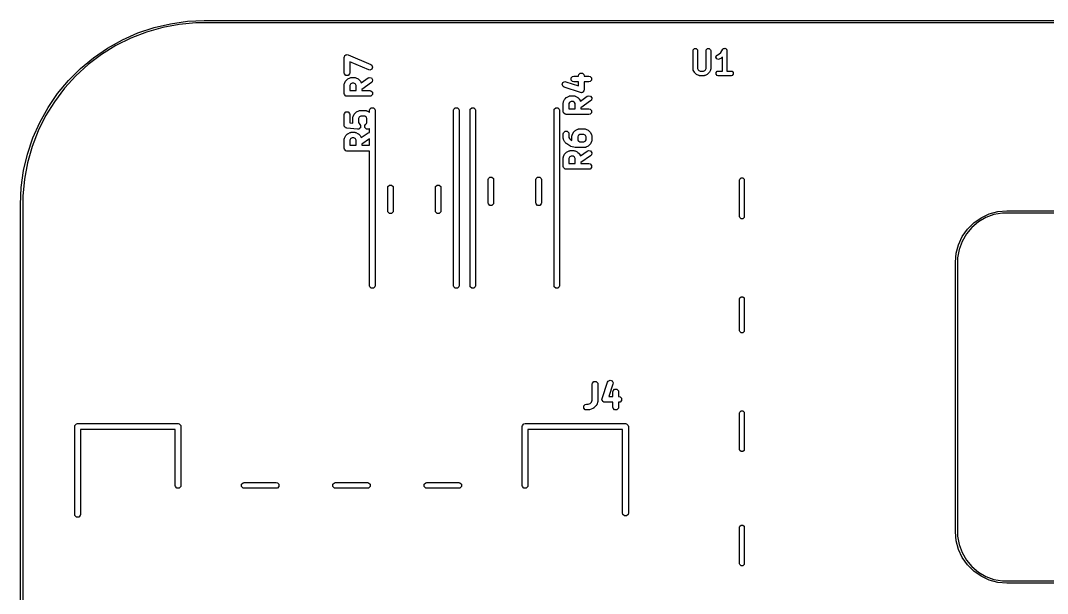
# Model space of a CAD drawing. Header units: inches. Extents: x 0.47 to 2.28, y -2.25 to -0.47.
# Drawn here: x 0.471 to 1.357, y -0.965 to -0.471 of the extents above; entities that cross this region are included whole.
import ezdxf

# ---------------------------------------------------------------- set-up
doc = ezdxf.new("R2010")
doc.units = ezdxf.units.IN
doc.header["$MEASUREMENT"] = 0
doc.layers.add('F.Silkscreen', color=41, linetype='CONTINUOUS', true_color=0xf2eda1)

msp = doc.modelspace()

# ---------------------------------------------------------------- linework, layer by layer
at = {"layer": 'F.Silkscreen', "linetype": 'CONTINUOUS'}
for p, q in [((0.57268, -0.48216), (0.58656, -0.47751)), ((0.59405, -0.47742), (0.58014, -0.48138)), ((0.58656, -0.47751), (0.6008, -0.47415)), ((0.60828, -0.47476), (0.59405, -0.47742)), ((0.6008, -0.47415), (0.6153, -0.47213)), ((0.62269, -0.47343), (0.60828, -0.47476)), ((0.6153, -0.47213), (0.62992, -0.47146)), ((0.62992, -0.47343), (0.62269, -0.47343)), ((0.62992, -0.47146), (2.12598, -0.47146)), ((2.12598, -0.47343), (0.62992, -0.47343)), ((0.56664, -0.48661), (0.55369, -0.49306)), ((0.55929, -0.48807), (0.57268, -0.48216)), ((0.58014, -0.48138), (0.56664, -0.48661)), ((0.53443, -0.50346), (0.5465, -0.49519)), ((0.55369, -0.49306), (0.54139, -0.50067)), ((0.5465, -0.49519), (0.55929, -0.48807)), ((1.05153, -0.49657), (1.05259, -0.49551)), ((1.05259, -0.49551), (1.0541, -0.49551)), ((1.0541, -0.49551), (1.05517, -0.49657)), ((1.06278, -0.49657), (1.06384, -0.49551)), ((1.06384, -0.49551), (1.06535, -0.49551)), ((1.06535, -0.49551), (1.06642, -0.49657)), ((1.07702, -0.49624), (1.07756, -0.49569)), ((1.07756, -0.49569), (1.07776, -0.49565)), ((1.07776, -0.49565), (1.0779, -0.49551)), ((1.0779, -0.49551), (1.07848, -0.49551)), ((1.07848, -0.49551), (1.07904, -0.4954)), ((1.07904, -0.4954), (1.07921, -0.49551)), ((1.07921, -0.49551), (1.07941, -0.49551)), ((1.07941, -0.49551), (1.07982, -0.49591)), ((0.52316, -0.51281), (0.53443, -0.50346)), ((0.54139, -0.50067), (0.52984, -0.50939)), ((0.75048, -0.50325), (0.7505, -0.50323)), ((0.75049, -0.50326), (0.75048, -0.50325)), ((0.75048, -0.50328), (0.75049, -0.50326)), ((0.75048, -0.5164), (0.75048, -0.50328)), ((0.7505, -0.50323), (0.75067, -0.50234)), ((0.75067, -0.50234), (0.75103, -0.50198)), ((0.75103, -0.50198), (0.75123, -0.50152)), ((0.75123, -0.50152), (0.75167, -0.50134)), ((0.75167, -0.50134), (0.752, -0.50101)), ((0.752, -0.50101), (0.75251, -0.50101)), ((0.75251, -0.50101), (0.75298, -0.50082)), ((0.75298, -0.50082), (0.75386, -0.50101)), ((0.75386, -0.50101), (0.75389, -0.50101)), ((0.75389, -0.50101), (0.75389, -0.50101)), ((0.75389, -0.50101), (0.75391, -0.50102)), ((0.75391, -0.50102), (0.7736, -0.50946)), ((1.05138, -0.49733), (1.05153, -0.49657)), ((1.05138, -0.51326), (1.05138, -0.49733)), ((1.05517, -0.49657), (1.05532, -0.49733)), ((1.05532, -0.49733), (1.05532, -0.5128)), ((1.06263, -0.49733), (1.06278, -0.49657)), ((1.06263, -0.5128), (1.06263, -0.49733)), ((1.06642, -0.49657), (1.06657, -0.49733)), ((1.06657, -0.49733), (1.06657, -0.51326)), ((1.07107, -0.50309), (1.07155, -0.50166)), ((1.07174, -0.50444), (1.07107, -0.50309)), ((1.07155, -0.50166), (1.07215, -0.50119)), ((1.07317, -0.50491), (1.07174, -0.50444)), ((1.07215, -0.50119), (1.07374, -0.5004)), ((1.07391, -0.50471), (1.07317, -0.50491)), ((1.07374, -0.5004), (1.07525, -0.49889)), ((1.07579, -0.50377), (1.07391, -0.50471)), ((1.07525, -0.49889), (1.07702, -0.49624)), ((1.07604, -0.50358), (1.07579, -0.50377)), ((1.0763, -0.50341), (1.07604, -0.50358)), ((1.07669, -0.50302), (1.0763, -0.50341)), ((1.07669, -0.51504), (1.07669, -0.50302)), ((1.07982, -0.49591), (1.08029, -0.49623)), ((1.08029, -0.49623), (1.08033, -0.49643)), ((1.08033, -0.49643), (1.08048, -0.49657)), ((1.08048, -0.49657), (1.08063, -0.49733)), ((1.08063, -0.49733), (1.08063, -0.51504)), ((0.51281, -0.52316), (0.52316, -0.51281)), ((0.52984, -0.50939), (0.51914, -0.51914)), ((0.77166, -0.51398), (0.75541, -0.50701)), ((0.75541, -0.50701), (0.75541, -0.5164)), ((0.77435, -0.51348), (0.7726, -0.51418)), ((0.7736, -0.50946), (0.77439, -0.51)), ((0.77509, -0.51175), (0.77435, -0.51348)), ((0.77439, -0.51), (0.77509, -0.51175)), ((1.0514, -0.51336), (1.05138, -0.51326)), ((1.05138, -0.5134), (1.0514, -0.51336)), ((1.05147, -0.51371), (1.05138, -0.5134)), ((1.05532, -0.5128), (1.0559, -0.51397)), ((1.06204, -0.51397), (1.06263, -0.5128)), ((1.06656, -0.5134), (1.06648, -0.51371)), ((1.06657, -0.51326), (1.06655, -0.51336)), ((1.06655, -0.51336), (1.06656, -0.5134)), ((0.51914, -0.51914), (0.50939, -0.52984)), ((0.75067, -0.51735), (0.75048, -0.5164)), ((0.752, -0.51868), (0.75067, -0.51735)), ((0.75389, -0.51868), (0.752, -0.51868)), ((0.75214, -0.5231), (0.75308, -0.52216)), ((0.75308, -0.52216), (0.75341, -0.52194)), ((0.75341, -0.52194), (0.75372, -0.5217)), ((0.75372, -0.5217), (0.75559, -0.52077)), ((0.75522, -0.51735), (0.75389, -0.51868)), ((0.75541, -0.5164), (0.75522, -0.51735)), ((0.75559, -0.52077), (0.75571, -0.52073)), ((0.75571, -0.52073), (0.75575, -0.52069)), ((0.75575, -0.52069), (0.75614, -0.52062)), ((0.75614, -0.52062), (0.75652, -0.52051)), ((0.75652, -0.52051), (0.75657, -0.52053)), ((0.75657, -0.52053), (0.75669, -0.52051)), ((0.75669, -0.52051), (0.75951, -0.52051)), ((0.75951, -0.52051), (0.75963, -0.52053)), ((0.75963, -0.52053), (0.75968, -0.52051)), ((0.75968, -0.52051), (0.76006, -0.52062)), ((0.76006, -0.52062), (0.76045, -0.52069)), ((0.76045, -0.52069), (0.76049, -0.52073)), ((0.76049, -0.52073), (0.76061, -0.52077)), ((0.76061, -0.52077), (0.76248, -0.5217)), ((0.76248, -0.5217), (0.76279, -0.52194)), ((0.76279, -0.52194), (0.76312, -0.52216)), ((0.76312, -0.52216), (0.76406, -0.5231)), ((0.76522, -0.52515), (0.77122, -0.52095)), ((0.77122, -0.52095), (0.7721, -0.52056)), ((0.7726, -0.51418), (0.77166, -0.51398)), ((0.7721, -0.52056), (0.77395, -0.52089)), ((0.77395, -0.52089), (0.77503, -0.52243)), ((0.77503, -0.52243), (0.77471, -0.52429)), ((0.94621, -0.5209), (0.94754, -0.51957)), ((0.94621, -0.52278), (0.94621, -0.5209)), ((0.94754, -0.51957), (0.94848, -0.51938)), ((0.94848, -0.51938), (0.95258, -0.51938)), ((0.95258, -0.51903), (0.95277, -0.51809)), ((0.95258, -0.51938), (0.95258, -0.51903)), ((0.95277, -0.51809), (0.9541, -0.51676)), ((0.9541, -0.51676), (0.95599, -0.51676)), ((0.95599, -0.51676), (0.95732, -0.51809)), ((0.95732, -0.51809), (0.95751, -0.51903)), ((0.95751, -0.51903), (0.95751, -0.51938)), ((0.95751, -0.51938), (0.96161, -0.51938)), ((0.96161, -0.51938), (0.96255, -0.51957)), ((0.96255, -0.51957), (0.96388, -0.5209)), ((0.96388, -0.5209), (0.96388, -0.52278)), ((1.05153, -0.51402), (1.05147, -0.51371)), ((1.05156, -0.51405), (1.05153, -0.51402)), ((1.05159, -0.51414), (1.05156, -0.51405)), ((1.05253, -0.51602), (1.05159, -0.51414)), ((1.05272, -0.51627), (1.05253, -0.51602)), ((1.05289, -0.51653), (1.05272, -0.51627)), ((1.05383, -0.51747), (1.05289, -0.51653)), ((1.05409, -0.51764), (1.05383, -0.51747)), ((1.05434, -0.51784), (1.05409, -0.51764)), ((1.05622, -0.51877), (1.05434, -0.51784)), ((1.0559, -0.51397), (1.05639, -0.51446)), ((1.05631, -0.5188), (1.05622, -0.51877)), ((1.05634, -0.51883), (1.05631, -0.5188)), ((1.05665, -0.51889), (1.05634, -0.51883)), ((1.05639, -0.51446), (1.05756, -0.51504)), ((1.05696, -0.51898), (1.05665, -0.51889)), ((1.057, -0.51896), (1.05696, -0.51898)), ((1.0571, -0.51898), (1.057, -0.51896)), ((1.06085, -0.51898), (1.0571, -0.51898)), ((1.05756, -0.51504), (1.06038, -0.51504)), ((1.06038, -0.51504), (1.06156, -0.51446)), ((1.06094, -0.51896), (1.06085, -0.51898)), ((1.06099, -0.51898), (1.06094, -0.51896)), ((1.06129, -0.51889), (1.06099, -0.51898)), ((1.0616, -0.51883), (1.06129, -0.51889)), ((1.06156, -0.51446), (1.06204, -0.51397)), ((1.06163, -0.5188), (1.0616, -0.51883)), ((1.06173, -0.51877), (1.06163, -0.5188)), ((1.0636, -0.51784), (1.06173, -0.51877)), ((1.06385, -0.51764), (1.0636, -0.51784)), ((1.06411, -0.51747), (1.06385, -0.51764)), ((1.06505, -0.51653), (1.06411, -0.51747)), ((1.06523, -0.51627), (1.06505, -0.51653)), ((1.06542, -0.51602), (1.06523, -0.51627)), ((1.06636, -0.51414), (1.06542, -0.51602)), ((1.06638, -0.51405), (1.06636, -0.51414)), ((1.06642, -0.51402), (1.06638, -0.51405)), ((1.06648, -0.51371), (1.06642, -0.51402)), ((1.07121, -0.51626), (1.07228, -0.51519)), ((1.07121, -0.51777), (1.07121, -0.51626)), ((1.07228, -0.51883), (1.07121, -0.51777)), ((1.07228, -0.51519), (1.07303, -0.51504)), ((1.07303, -0.51898), (1.07228, -0.51883)), ((1.07303, -0.51504), (1.07669, -0.51504)), ((1.08428, -0.51898), (1.07303, -0.51898)), ((1.08063, -0.51504), (1.08428, -0.51504)), ((1.08428, -0.51504), (1.08504, -0.51519)), ((1.08504, -0.51883), (1.08428, -0.51898)), ((1.08504, -0.51519), (1.0861, -0.51626)), ((1.0861, -0.51777), (1.08504, -0.51883)), ((1.0861, -0.51626), (1.0861, -0.51777)), ((0.50939, -0.52984), (0.50067, -0.54139)), ((0.50346, -0.53443), (0.51281, -0.52316)), ((0.75048, -0.52672), (0.75051, -0.52659)), ((0.75048, -0.53421), (0.75048, -0.52672)), ((0.75049, -0.52654), (0.75059, -0.52616)), ((0.75051, -0.52659), (0.75049, -0.52654)), ((0.75059, -0.52616), (0.75067, -0.52577)), ((0.75067, -0.52577), (0.75071, -0.52573)), ((0.75071, -0.52573), (0.75074, -0.52561)), ((0.75074, -0.52561), (0.75168, -0.52374)), ((0.75168, -0.52374), (0.75192, -0.52343)), ((0.75192, -0.52343), (0.75214, -0.5231)), ((0.7559, -0.5263), (0.75541, -0.5273)), ((0.75541, -0.5273), (0.75541, -0.53175)), ((0.75628, -0.52593), (0.7559, -0.5263)), ((0.75728, -0.52543), (0.75628, -0.52593)), ((0.75893, -0.52543), (0.75728, -0.52543)), ((0.75992, -0.52593), (0.75893, -0.52543)), ((0.7603, -0.5263), (0.75992, -0.52593)), ((0.7608, -0.5273), (0.7603, -0.5263)), ((0.7608, -0.53175), (0.7608, -0.5273)), ((0.76406, -0.5231), (0.76428, -0.52343)), ((0.76428, -0.52343), (0.76452, -0.52374)), ((0.76452, -0.52374), (0.76522, -0.52515)), ((0.77404, -0.52498), (0.76572, -0.53081)), ((0.76572, -0.53081), (0.76572, -0.53175)), ((0.77471, -0.52429), (0.77404, -0.52498)), ((0.93853, -0.5267), (0.93913, -0.52492)), ((0.93937, -0.52839), (0.93853, -0.5267)), ((0.93913, -0.52492), (0.94081, -0.52407)), ((0.94021, -0.52886), (0.93937, -0.52839)), ((0.95427, -0.53355), (0.94021, -0.52886)), ((0.94081, -0.52407), (0.94176, -0.52419)), ((0.94176, -0.52419), (0.95258, -0.5278)), ((0.94754, -0.52411), (0.94621, -0.52278)), ((0.94848, -0.5243), (0.94754, -0.52411)), ((0.95258, -0.5243), (0.94848, -0.5243)), ((0.95258, -0.5278), (0.95258, -0.5243)), ((0.95751, -0.53121), (0.95732, -0.53216)), ((0.96161, -0.5243), (0.95751, -0.5243)), ((0.95751, -0.5243), (0.95751, -0.53121)), ((0.96255, -0.52411), (0.96161, -0.5243)), ((0.96388, -0.52278), (0.96255, -0.52411)), ((0.49519, -0.5465), (0.50346, -0.53443)), ((0.75067, -0.53516), (0.75048, -0.53421)), ((0.752, -0.53649), (0.75067, -0.53516)), ((0.75295, -0.53668), (0.752, -0.53649)), ((0.77263, -0.53668), (0.75295, -0.53668)), ((0.75541, -0.53175), (0.7608, -0.53175)), ((0.76572, -0.53175), (0.77263, -0.53175)), ((0.77263, -0.53175), (0.77357, -0.53194)), ((0.77357, -0.53649), (0.77263, -0.53668)), ((0.77357, -0.53194), (0.7749, -0.53327)), ((0.7749, -0.53516), (0.77357, -0.53649)), ((0.7749, -0.53327), (0.7749, -0.53516)), ((0.93972, -0.54136), (0.94066, -0.53949)), ((0.94066, -0.53949), (0.9409, -0.53918)), ((0.9409, -0.53918), (0.94112, -0.53885)), ((0.94112, -0.53885), (0.94206, -0.53791)), ((0.94206, -0.53791), (0.94238, -0.53769)), ((0.94238, -0.53769), (0.9427, -0.53745)), ((0.9427, -0.53745), (0.94457, -0.53651)), ((0.94457, -0.53651), (0.94469, -0.53648)), ((0.94469, -0.53648), (0.94473, -0.53644)), ((0.94473, -0.53644), (0.94512, -0.53636)), ((0.94512, -0.53636), (0.9455, -0.53626)), ((0.9455, -0.53626), (0.94555, -0.53628)), ((0.94555, -0.53628), (0.94567, -0.53625)), ((0.94567, -0.53625), (0.94848, -0.53625)), ((0.94848, -0.53625), (0.9486, -0.53628)), ((0.9486, -0.53628), (0.94866, -0.53626)), ((0.94866, -0.53626), (0.94904, -0.53636)), ((0.94904, -0.53636), (0.94942, -0.53644)), ((0.94942, -0.53644), (0.94946, -0.53648)), ((0.94946, -0.53648), (0.94958, -0.53651)), ((0.94958, -0.53651), (0.95146, -0.53745)), ((0.95146, -0.53745), (0.95177, -0.53769)), ((0.95177, -0.53769), (0.9521, -0.53791)), ((0.9521, -0.53791), (0.95304, -0.53885)), ((0.95304, -0.53885), (0.95325, -0.53918)), ((0.95325, -0.53918), (0.9535, -0.53949)), ((0.9535, -0.53949), (0.9542, -0.5409)), ((0.9542, -0.5409), (0.9602, -0.5367)), ((0.95522, -0.53367), (0.95427, -0.53355)), ((0.95558, -0.53349), (0.95522, -0.53367)), ((0.95599, -0.53349), (0.95558, -0.53349)), ((0.95639, -0.53308), (0.95599, -0.53349)), ((0.9569, -0.53283), (0.95639, -0.53308)), ((0.95703, -0.53244), (0.9569, -0.53283)), ((0.95732, -0.53216), (0.95703, -0.53244)), ((0.9602, -0.5367), (0.96107, -0.53631)), ((0.96107, -0.53631), (0.96293, -0.53664)), ((0.96293, -0.53664), (0.96401, -0.53818)), ((0.96368, -0.54004), (0.96302, -0.54073)), ((0.96401, -0.53818), (0.96368, -0.54004)), ((0.48807, -0.55929), (0.49519, -0.5465)), ((0.50067, -0.54139), (0.49306, -0.55369)), ((0.76364, -0.54911), (0.76402, -0.54901)), ((0.76402, -0.54901), (0.76407, -0.54903)), ((0.76407, -0.54903), (0.76419, -0.549)), ((0.76419, -0.549), (0.76888, -0.549)), ((0.76888, -0.549), (0.769, -0.54903)), ((0.769, -0.54903), (0.76906, -0.54901)), ((0.76906, -0.54901), (0.76944, -0.54911)), ((0.77244, -0.54882), (0.77262, -0.54791)), ((0.77244, -0.55062), (0.77244, -0.54882)), ((0.77262, -0.54791), (0.7739, -0.54664)), ((0.7739, -0.54664), (0.77571, -0.54664)), ((0.77571, -0.54664), (0.77699, -0.54791)), ((0.77699, -0.54791), (0.77717, -0.54882)), ((0.77717, -0.54882), (0.77717, -0.7)), ((0.84488, -0.54882), (0.84506, -0.54791)), ((0.84488, -0.7), (0.84488, -0.54882)), ((0.84506, -0.54791), (0.84634, -0.54664)), ((0.84634, -0.54664), (0.84815, -0.54664)), ((0.84815, -0.54664), (0.84943, -0.54791)), ((0.84943, -0.54791), (0.84961, -0.54882)), ((0.84961, -0.54882), (0.84961, -0.7)), ((0.85906, -0.54882), (0.85923, -0.54791)), ((0.85906, -0.7), (0.85906, -0.54882)), ((0.85923, -0.54791), (0.86051, -0.54664)), ((0.86051, -0.54664), (0.86232, -0.54664)), ((0.86232, -0.54664), (0.8636, -0.54791)), ((0.8636, -0.54791), (0.86378, -0.54882)), ((0.86378, -0.54882), (0.86378, -0.7)), ((0.9315, -0.54882), (0.93168, -0.54791)), ((0.9315, -0.7), (0.9315, -0.54882)), ((0.93168, -0.54791), (0.93295, -0.54664)), ((0.93295, -0.54664), (0.93476, -0.54664)), ((0.93476, -0.54664), (0.93604, -0.54791)), ((0.93604, -0.54791), (0.93622, -0.54882)), ((0.93622, -0.54882), (0.93622, -0.7)), ((0.93946, -0.54246), (0.93949, -0.54234)), ((0.93946, -0.54996), (0.93946, -0.54246)), ((0.93947, -0.54229), (0.93957, -0.54191)), ((0.93949, -0.54234), (0.93947, -0.54229)), ((0.93957, -0.54191), (0.93965, -0.54152)), ((0.93965, -0.54152), (0.93969, -0.54148)), ((0.93969, -0.54148), (0.93972, -0.54136)), ((0.94488, -0.54205), (0.94438, -0.54304)), ((0.94438, -0.54304), (0.94438, -0.5475)), ((0.94438, -0.5475), (0.94977, -0.5475)), ((0.94525, -0.54167), (0.94488, -0.54205)), ((0.94625, -0.54117), (0.94525, -0.54167)), ((0.9479, -0.54117), (0.94625, -0.54117)), ((0.9489, -0.54167), (0.9479, -0.54117)), ((0.94927, -0.54205), (0.9489, -0.54167)), ((0.94977, -0.54304), (0.94927, -0.54205)), ((0.94977, -0.5475), (0.94977, -0.54304)), ((0.96302, -0.54073), (0.95469, -0.54656)), ((0.95469, -0.54656), (0.95469, -0.5475)), ((0.95469, -0.5475), (0.96161, -0.5475)), ((0.96161, -0.5475), (0.96255, -0.54769)), ((0.96255, -0.54769), (0.96388, -0.54902)), ((0.96388, -0.54902), (0.96388, -0.5509)), ((0.49306, -0.55369), (0.48661, -0.56664)), ((0.75048, -0.5524), (0.75067, -0.55146)), ((0.75048, -0.56177), (0.75048, -0.5524)), ((0.75067, -0.55146), (0.752, -0.55013)), ((0.752, -0.55013), (0.75389, -0.55013)), ((0.75389, -0.55013), (0.75522, -0.55146)), ((0.75522, -0.55146), (0.75541, -0.5524)), ((0.75541, -0.5524), (0.75541, -0.55955)), ((0.75798, -0.55521), (0.75801, -0.55509)), ((0.75798, -0.5598), (0.75798, -0.55521)), ((0.75799, -0.55504), (0.75809, -0.55466)), ((0.75801, -0.55509), (0.75799, -0.55504)), ((0.75809, -0.55466), (0.75817, -0.55427)), ((0.75817, -0.55427), (0.75821, -0.55423)), ((0.75821, -0.55423), (0.75824, -0.55411)), ((0.75824, -0.55411), (0.75918, -0.55224)), ((0.75918, -0.55224), (0.75942, -0.55193)), ((0.75942, -0.55193), (0.75964, -0.5516)), ((0.75964, -0.5516), (0.76058, -0.55066)), ((0.76058, -0.55066), (0.76091, -0.55044)), ((0.76091, -0.55044), (0.76122, -0.5502)), ((0.76122, -0.5502), (0.76309, -0.54926)), ((0.7634, -0.55479), (0.7629, -0.55579)), ((0.7629, -0.55579), (0.7629, -0.55932)), ((0.76309, -0.54926), (0.76321, -0.54923)), ((0.76321, -0.54923), (0.76325, -0.54919)), ((0.76325, -0.54919), (0.76364, -0.54911)), ((0.76378, -0.55442), (0.7634, -0.55479)), ((0.76477, -0.55392), (0.76378, -0.55442)), ((0.7683, -0.55392), (0.76477, -0.55392)), ((0.7693, -0.55442), (0.7683, -0.55392)), ((0.76967, -0.55479), (0.7693, -0.55442)), ((0.76944, -0.54911), (0.76982, -0.54919)), ((0.77017, -0.55579), (0.76967, -0.55479)), ((0.76982, -0.54919), (0.76986, -0.54923)), ((0.76986, -0.54923), (0.76998, -0.54926)), ((0.76998, -0.54926), (0.77186, -0.5502)), ((0.77017, -0.55932), (0.77017, -0.55579)), ((0.77186, -0.5502), (0.77217, -0.55044)), ((0.77217, -0.55044), (0.77244, -0.55062)), ((0.93965, -0.5509), (0.93946, -0.54996)), ((0.94098, -0.55224), (0.93965, -0.5509)), ((0.94192, -0.55242), (0.94098, -0.55224)), ((0.96161, -0.55242), (0.94192, -0.55242)), ((0.96255, -0.55224), (0.96161, -0.55242)), ((0.96388, -0.5509), (0.96255, -0.55224)), ((0.48661, -0.56664), (0.48138, -0.58014)), ((0.48216, -0.57268), (0.48807, -0.55929)), ((0.7506, -0.56236), (0.75048, -0.56177)), ((0.75059, -0.56248), (0.7506, -0.56236)), ((0.75064, -0.56254), (0.75059, -0.56248)), ((0.75067, -0.56272), (0.75064, -0.56254)), ((0.75126, -0.5633), (0.75067, -0.56272)), ((0.75178, -0.56394), (0.75126, -0.5633)), ((0.75195, -0.56399), (0.75178, -0.56394)), ((0.752, -0.56405), (0.75195, -0.56399)), ((0.75213, -0.56405), (0.752, -0.56405)), ((0.7527, -0.56422), (0.75213, -0.56405)), ((0.76207, -0.56516), (0.7527, -0.56422)), ((0.75541, -0.55955), (0.75798, -0.5598)), ((0.76303, -0.56507), (0.76207, -0.56516)), ((0.7629, -0.55932), (0.7634, -0.56032)), ((0.76313, -0.56498), (0.76303, -0.56507)), ((0.76326, -0.56498), (0.76313, -0.56498)), ((0.76385, -0.5644), (0.76326, -0.56498)), ((0.7634, -0.56032), (0.76406, -0.56097)), ((0.76449, -0.56387), (0.76385, -0.5644)), ((0.76406, -0.56097), (0.76459, -0.56177)), ((0.7645, -0.56374), (0.76449, -0.56387)), ((0.76459, -0.56365), (0.7645, -0.56374)), ((0.76459, -0.56177), (0.76459, -0.5619)), ((0.76459, -0.5619), (0.76467, -0.562)), ((0.76467, -0.562), (0.76459, -0.56282)), ((0.76459, -0.56282), (0.76459, -0.56365)), ((0.76848, -0.56177), (0.76902, -0.56097)), ((0.76848, -0.56365), (0.76848, -0.56177)), ((0.76981, -0.56498), (0.76848, -0.56365)), ((0.76902, -0.56097), (0.76967, -0.56032)), ((0.76967, -0.56032), (0.77017, -0.55932)), ((0.7717, -0.56498), (0.76981, -0.56498)), ((0.77244, -0.56449), (0.7717, -0.56498)), ((0.77244, -0.56787), (0.77244, -0.56449)), ((0.94862, -0.56735), (0.94956, -0.56641)), ((0.94956, -0.56641), (0.94988, -0.56619)), ((0.94988, -0.56619), (0.9502, -0.56595)), ((0.9502, -0.56595), (0.95207, -0.56501)), ((0.95207, -0.56501), (0.95219, -0.56498)), ((0.95219, -0.56498), (0.95223, -0.56494)), ((0.95223, -0.56494), (0.95262, -0.56486)), ((0.95262, -0.56486), (0.953, -0.56476)), ((0.953, -0.56476), (0.95305, -0.56477)), ((0.95305, -0.56477), (0.95317, -0.56475)), ((0.95317, -0.56475), (0.95786, -0.56475)), ((0.95786, -0.56475), (0.95798, -0.56477)), ((0.95798, -0.56477), (0.95803, -0.56476)), ((0.95803, -0.56476), (0.95841, -0.56486)), ((0.95841, -0.56486), (0.9588, -0.56494)), ((0.9588, -0.56494), (0.95884, -0.56498)), ((0.95884, -0.56498), (0.95896, -0.56501)), ((0.95896, -0.56501), (0.96083, -0.56595)), ((0.96083, -0.56595), (0.96114, -0.56619)), ((0.96114, -0.56619), (0.96147, -0.56641)), ((0.96147, -0.56641), (0.96241, -0.56735)), ((0.47751, -0.58656), (0.48216, -0.57268)), ((0.75048, -0.57396), (0.75051, -0.57384)), ((0.75048, -0.58146), (0.75048, -0.57396)), ((0.75049, -0.57379), (0.75059, -0.5734)), ((0.75051, -0.57384), (0.75049, -0.57379)), ((0.75059, -0.5734), (0.75067, -0.57302)), ((0.75067, -0.57302), (0.75071, -0.57298)), ((0.75071, -0.57298), (0.75074, -0.57286)), ((0.75074, -0.57286), (0.75168, -0.57098)), ((0.75168, -0.57098), (0.75192, -0.57067)), ((0.75192, -0.57067), (0.75214, -0.57034)), ((0.75214, -0.57034), (0.75308, -0.56941)), ((0.75308, -0.56941), (0.75341, -0.56919)), ((0.75341, -0.56919), (0.75372, -0.56895)), ((0.75372, -0.56895), (0.75559, -0.56801)), ((0.7559, -0.57354), (0.75541, -0.57454)), ((0.75541, -0.57454), (0.75541, -0.579)), ((0.75559, -0.56801), (0.75571, -0.56798)), ((0.75571, -0.56798), (0.75575, -0.56794)), ((0.75575, -0.56794), (0.75614, -0.56786)), ((0.75628, -0.57317), (0.7559, -0.57354)), ((0.75614, -0.56786), (0.75652, -0.56776)), ((0.75728, -0.57267), (0.75628, -0.57317)), ((0.75652, -0.56776), (0.75657, -0.56777)), ((0.75657, -0.56777), (0.75669, -0.56775)), ((0.75669, -0.56775), (0.75951, -0.56775)), ((0.75893, -0.57267), (0.75728, -0.57267)), ((0.75992, -0.57317), (0.75893, -0.57267)), ((0.75951, -0.56775), (0.75963, -0.56777)), ((0.75963, -0.56777), (0.75968, -0.56776)), ((0.75968, -0.56776), (0.76006, -0.56786)), ((0.7603, -0.57354), (0.75992, -0.57317)), ((0.76006, -0.56786), (0.76045, -0.56794)), ((0.7608, -0.57454), (0.7603, -0.57354)), ((0.76045, -0.56794), (0.76049, -0.56798)), ((0.76049, -0.56798), (0.76061, -0.56801)), ((0.76061, -0.56801), (0.76248, -0.56895)), ((0.7608, -0.579), (0.7608, -0.57454)), ((0.76248, -0.56895), (0.76279, -0.56919)), ((0.76279, -0.56919), (0.76312, -0.56941)), ((0.76312, -0.56941), (0.76406, -0.57034)), ((0.76406, -0.57034), (0.76428, -0.57067)), ((0.76428, -0.57067), (0.76452, -0.57098)), ((0.76452, -0.57098), (0.76522, -0.57239)), ((0.76522, -0.57239), (0.77122, -0.56819)), ((0.77244, -0.57335), (0.76572, -0.57805)), ((0.77122, -0.56819), (0.7721, -0.56781)), ((0.7721, -0.56781), (0.77244, -0.56787)), ((0.77244, -0.579), (0.77244, -0.57335)), ((0.93946, -0.56909), (0.93965, -0.56814)), ((0.93946, -0.57283), (0.93946, -0.56909)), ((0.93949, -0.57296), (0.93946, -0.57283)), ((0.93947, -0.57301), (0.93949, -0.57296)), ((0.93957, -0.57339), (0.93947, -0.57301)), ((0.93965, -0.57378), (0.93957, -0.57339)), ((0.93965, -0.56814), (0.94098, -0.56681)), ((0.93969, -0.57382), (0.93965, -0.57378)), ((0.93972, -0.57394), (0.93969, -0.57382)), ((0.94066, -0.57581), (0.93972, -0.57394)), ((0.94098, -0.56681), (0.94286, -0.56681)), ((0.94286, -0.56681), (0.94419, -0.56814)), ((0.94419, -0.56814), (0.94438, -0.56909)), ((0.94438, -0.56909), (0.94438, -0.57225)), ((0.94438, -0.57225), (0.94488, -0.57325)), ((0.94488, -0.57325), (0.94536, -0.57373)), ((0.94536, -0.57373), (0.94698, -0.57481)), ((0.94696, -0.57096), (0.94698, -0.57084)), ((0.94696, -0.57471), (0.94696, -0.57096)), ((0.94698, -0.57481), (0.94696, -0.57471)), ((0.94697, -0.57079), (0.94707, -0.57041)), ((0.94698, -0.57084), (0.94697, -0.57079)), ((0.94707, -0.57041), (0.94715, -0.57002)), ((0.94715, -0.57002), (0.94719, -0.56998)), ((0.94719, -0.56998), (0.94722, -0.56986)), ((0.94722, -0.56986), (0.94816, -0.56798)), ((0.94816, -0.56798), (0.9484, -0.56767)), ((0.9484, -0.56767), (0.94862, -0.56735)), ((0.95238, -0.57054), (0.95188, -0.57154)), ((0.95188, -0.57154), (0.95188, -0.57413)), ((0.95188, -0.57413), (0.95238, -0.57513)), ((0.95275, -0.57017), (0.95238, -0.57054)), ((0.95238, -0.57513), (0.95275, -0.5755)), ((0.95375, -0.56967), (0.95275, -0.57017)), ((0.95275, -0.5755), (0.95375, -0.576)), ((0.95728, -0.56967), (0.95375, -0.56967)), ((0.95827, -0.57017), (0.95728, -0.56967)), ((0.95728, -0.576), (0.95827, -0.5755)), ((0.95865, -0.57054), (0.95827, -0.57017)), ((0.95827, -0.5755), (0.95865, -0.57513)), ((0.95915, -0.57154), (0.95865, -0.57054)), ((0.95865, -0.57513), (0.95915, -0.57413)), ((0.95915, -0.57413), (0.95915, -0.57154)), ((0.96241, -0.56735), (0.96263, -0.56767)), ((0.96263, -0.56767), (0.96287, -0.56798)), ((0.96287, -0.56798), (0.96381, -0.56986)), ((0.96381, -0.56986), (0.96384, -0.56998)), ((0.96384, -0.56998), (0.96388, -0.57002)), ((0.96388, -0.57002), (0.96396, -0.57041)), ((0.96396, -0.57526), (0.96388, -0.57565)), ((0.96396, -0.57041), (0.96406, -0.57079)), ((0.96406, -0.57488), (0.96396, -0.57526)), ((0.96406, -0.57079), (0.96404, -0.57084)), ((0.96404, -0.57084), (0.96407, -0.57096)), ((0.96407, -0.57471), (0.96404, -0.57483)), ((0.96404, -0.57483), (0.96406, -0.57488)), ((0.96407, -0.57096), (0.96407, -0.57471)), ((0.48138, -0.58014), (0.47742, -0.59405)), ((0.75067, -0.5824), (0.75048, -0.58146)), ((0.752, -0.58373), (0.75067, -0.5824)), ((0.75295, -0.58392), (0.752, -0.58373)), ((0.77244, -0.58392), (0.75295, -0.58392)), ((0.75541, -0.579), (0.7608, -0.579)), ((0.76572, -0.57805), (0.76572, -0.579)), ((0.76572, -0.579), (0.77244, -0.579)), ((0.77244, -0.7), (0.77244, -0.58392)), ((0.9409, -0.57612), (0.94066, -0.57581)), ((0.94112, -0.57645), (0.9409, -0.57612)), ((0.94206, -0.57739), (0.94112, -0.57645)), ((0.94226, -0.57752), (0.94206, -0.57739)), ((0.94243, -0.57769), (0.94226, -0.57752)), ((0.94524, -0.57957), (0.94243, -0.57769)), ((0.9427, -0.58469), (0.94457, -0.58376)), ((0.94457, -0.58376), (0.94469, -0.58372)), ((0.94469, -0.58372), (0.94473, -0.58368)), ((0.94473, -0.58368), (0.94512, -0.58361)), ((0.94512, -0.58361), (0.9455, -0.5835)), ((0.94563, -0.57973), (0.94524, -0.57957)), ((0.9455, -0.5835), (0.94555, -0.58352)), ((0.94555, -0.58352), (0.94567, -0.5835)), ((0.94601, -0.57991), (0.94563, -0.57973)), ((0.94567, -0.5835), (0.94848, -0.5835)), ((0.94976, -0.58085), (0.94601, -0.57991)), ((0.94848, -0.5835), (0.9486, -0.58352)), ((0.9486, -0.58352), (0.94866, -0.5835)), ((0.94866, -0.5835), (0.94904, -0.58361)), ((0.94904, -0.58361), (0.94942, -0.58368)), ((0.94942, -0.58368), (0.94946, -0.58372)), ((0.94946, -0.58372), (0.94958, -0.58376)), ((0.94958, -0.58376), (0.95146, -0.58469)), ((0.95006, -0.58086), (0.94976, -0.58085)), ((0.95036, -0.58092), (0.95006, -0.58086)), ((0.95786, -0.58092), (0.95036, -0.58092)), ((0.95375, -0.576), (0.95728, -0.576)), ((0.9542, -0.58814), (0.9602, -0.58394)), ((0.95798, -0.5809), (0.95786, -0.58092)), ((0.95803, -0.58091), (0.95798, -0.5809)), ((0.95841, -0.58081), (0.95803, -0.58091)), ((0.9588, -0.58073), (0.95841, -0.58081)), ((0.95884, -0.58069), (0.9588, -0.58073)), ((0.95896, -0.58066), (0.95884, -0.58069)), ((0.96083, -0.57972), (0.95896, -0.58066)), ((0.9602, -0.58394), (0.96107, -0.58356)), ((0.96114, -0.57948), (0.96083, -0.57972)), ((0.96107, -0.58356), (0.96293, -0.58388)), ((0.96147, -0.57926), (0.96114, -0.57948)), ((0.96241, -0.57832), (0.96147, -0.57926)), ((0.96263, -0.578), (0.96241, -0.57832)), ((0.96287, -0.57768), (0.96263, -0.578)), ((0.96381, -0.57581), (0.96287, -0.57768)), ((0.96293, -0.58388), (0.96401, -0.58543)), ((0.96384, -0.57569), (0.96381, -0.57581)), ((0.96388, -0.57565), (0.96384, -0.57569)), ((0.47415, -0.6008), (0.47751, -0.58656)), ((0.93946, -0.58971), (0.93949, -0.58959)), ((0.93946, -0.59721), (0.93946, -0.58971)), ((0.93947, -0.58953), (0.93957, -0.58915)), ((0.93949, -0.58959), (0.93947, -0.58953)), ((0.93957, -0.58915), (0.93965, -0.58877)), ((0.93965, -0.58877), (0.93969, -0.58873)), ((0.93969, -0.58873), (0.93972, -0.58861)), ((0.93972, -0.58861), (0.94066, -0.58673)), ((0.94066, -0.58673), (0.9409, -0.58642)), ((0.9409, -0.58642), (0.94112, -0.58609)), ((0.94112, -0.58609), (0.94206, -0.58516)), ((0.94206, -0.58516), (0.94238, -0.58494)), ((0.94238, -0.58494), (0.9427, -0.58469)), ((0.94488, -0.58929), (0.94438, -0.59029)), ((0.94438, -0.59029), (0.94438, -0.59475)), ((0.94525, -0.58892), (0.94488, -0.58929)), ((0.94625, -0.58842), (0.94525, -0.58892)), ((0.9479, -0.58842), (0.94625, -0.58842)), ((0.9489, -0.58892), (0.9479, -0.58842)), ((0.94927, -0.58929), (0.9489, -0.58892)), ((0.94977, -0.59029), (0.94927, -0.58929)), ((0.94977, -0.59475), (0.94977, -0.59029)), ((0.95146, -0.58469), (0.95177, -0.58494)), ((0.95177, -0.58494), (0.9521, -0.58516)), ((0.9521, -0.58516), (0.95304, -0.58609)), ((0.95304, -0.58609), (0.95325, -0.58642)), ((0.95325, -0.58642), (0.9535, -0.58673)), ((0.9535, -0.58673), (0.9542, -0.58814)), ((0.96302, -0.58797), (0.95469, -0.5938)), ((0.96368, -0.58728), (0.96302, -0.58797)), ((0.96401, -0.58543), (0.96368, -0.58728)), ((0.47213, -0.6153), (0.47415, -0.6008)), ((0.47742, -0.59405), (0.47476, -0.60828)), ((0.93965, -0.59815), (0.93946, -0.59721)), ((0.94098, -0.59948), (0.93965, -0.59815)), ((0.94192, -0.59967), (0.94098, -0.59948)), ((0.96161, -0.59967), (0.94192, -0.59967)), ((0.94438, -0.59475), (0.94977, -0.59475)), ((0.95469, -0.5938), (0.95469, -0.59475)), ((0.95469, -0.59475), (0.96161, -0.59475)), ((0.96161, -0.59475), (0.96255, -0.59493)), ((0.96255, -0.59948), (0.96161, -0.59967)), ((0.96255, -0.59493), (0.96388, -0.59626)), ((0.96388, -0.59815), (0.96255, -0.59948)), ((0.96388, -0.59626), (0.96388, -0.59815)), ((0.47476, -0.60828), (0.47343, -0.62269)), ((0.8747, -0.60857), (0.87488, -0.60767)), ((0.8747, -0.62863), (0.8747, -0.60857)), ((0.87488, -0.60767), (0.87616, -0.60639)), ((0.87616, -0.60639), (0.87797, -0.60639)), ((0.87797, -0.60639), (0.87925, -0.60767)), ((0.87925, -0.60767), (0.87943, -0.60857)), ((0.87943, -0.60857), (0.87943, -0.62863)), ((0.91585, -0.60857), (0.91603, -0.60767)), ((0.91585, -0.62863), (0.91585, -0.60857)), ((0.91603, -0.60767), (0.9173, -0.60639)), ((0.9173, -0.60639), (0.91911, -0.60639)), ((0.91911, -0.60639), (0.92039, -0.60767)), ((0.92039, -0.60767), (0.92057, -0.60857)), ((0.92057, -0.60857), (0.92057, -0.62863)), ((1.09154, -0.6089), (1.09169, -0.60814)), ((1.09154, -0.64039), (1.09154, -0.6089)), ((1.09169, -0.60814), (1.09275, -0.60708)), ((1.09275, -0.60708), (1.09426, -0.60708)), ((1.09426, -0.60708), (1.09532, -0.60814)), ((1.09532, -0.60814), (1.09547, -0.6089)), ((1.09547, -0.6089), (1.09547, -0.64039)), ((0.47146, -0.62992), (0.47213, -0.6153)), ((0.78809, -0.61546), (0.78827, -0.61456)), ((0.78809, -0.63552), (0.78809, -0.61546)), ((0.78827, -0.61456), (0.78955, -0.61328)), ((0.78955, -0.61328), (0.79136, -0.61328)), ((0.79136, -0.61328), (0.79264, -0.61456)), ((0.79264, -0.61456), (0.79281, -0.61546)), ((0.79281, -0.61546), (0.79281, -0.63552)), ((0.82923, -0.61546), (0.82941, -0.61456)), ((0.82923, -0.63552), (0.82923, -0.61546)), ((0.82941, -0.61456), (0.83069, -0.61328)), ((0.83069, -0.61328), (0.8325, -0.61328)), ((0.8325, -0.61328), (0.83378, -0.61456)), ((0.83378, -0.61456), (0.83396, -0.61546)), ((0.83396, -0.61546), (0.83396, -0.63552)), ((0.47343, -0.62269), (0.47343, -0.62992)), ((0.87488, -0.62953), (0.8747, -0.62863)), ((0.87943, -0.62863), (0.87925, -0.62953)), ((0.91603, -0.62953), (0.91585, -0.62863)), ((0.92057, -0.62863), (0.92039, -0.62953)), ((0.47146, -2.08661), (0.47146, -0.62992)), ((0.47343, -0.62992), (0.47343, -2.08661)), ((0.78827, -0.63642), (0.78809, -0.63552)), ((0.78955, -0.6377), (0.78827, -0.63642)), ((0.79264, -0.63642), (0.79136, -0.6377)), ((0.79281, -0.63552), (0.79264, -0.63642)), ((0.82941, -0.63642), (0.82923, -0.63552)), ((0.83069, -0.6377), (0.82941, -0.63642)), ((0.83378, -0.63642), (0.8325, -0.6377)), ((0.83396, -0.63552), (0.83378, -0.63642)), ((0.87616, -0.63081), (0.87488, -0.62953)), ((0.87797, -0.63081), (0.87616, -0.63081)), ((0.87925, -0.62953), (0.87797, -0.63081)), ((0.9173, -0.63081), (0.91603, -0.62953)), ((0.91911, -0.63081), (0.9173, -0.63081)), ((0.92039, -0.62953), (0.91911, -0.63081)), ((1.3067, -0.63814), (1.31416, -0.63615)), ((1.31815, -0.63744), (1.31085, -0.63873)), ((1.31416, -0.63615), (1.32185, -0.63547)), ((1.32185, -0.63744), (1.31815, -0.63744)), ((1.32185, -0.63547), (1.4872, -0.63547)), ((1.4872, -0.63744), (1.32185, -0.63744)), ((0.79136, -0.6377), (0.78955, -0.6377)), ((0.8325, -0.6377), (0.83069, -0.6377)), ((1.09169, -0.64115), (1.09154, -0.64039)), ((1.09275, -0.64221), (1.09169, -0.64115)), ((1.09426, -0.64221), (1.09275, -0.64221)), ((1.09532, -0.64115), (1.09426, -0.64221)), ((1.09547, -0.64039), (1.09532, -0.64115)), ((1.28792, -0.65129), (1.29338, -0.64583)), ((1.29748, -0.64496), (1.29181, -0.64972)), ((1.29338, -0.64583), (1.2997, -0.64141)), ((1.3039, -0.64126), (1.29748, -0.64496)), ((1.2997, -0.64141), (1.3067, -0.63814)), ((1.31085, -0.63873), (1.3039, -0.64126)), ((1.28349, -0.65762), (1.28792, -0.65129)), ((1.29181, -0.64972), (1.28705, -0.6554)), ((1.28023, -0.66462), (1.28349, -0.65762)), ((1.28335, -0.66181), (1.28081, -0.66877)), ((1.28705, -0.6554), (1.28335, -0.66181)), ((1.27756, -0.67976), (1.27823, -0.67207)), ((1.27823, -0.67207), (1.28023, -0.66462)), ((1.28081, -0.66877), (1.27953, -0.67606)), ((1.27756, -0.91205), (1.27756, -0.67976)), ((1.27953, -0.67606), (1.27953, -0.67976)), ((1.27953, -0.67976), (1.27953, -0.91205)), ((0.77262, -0.7009), (0.77244, -0.7)), ((0.7739, -0.70218), (0.77262, -0.7009)), ((0.77571, -0.70218), (0.7739, -0.70218)), ((0.77699, -0.7009), (0.77571, -0.70218)), ((0.77717, -0.7), (0.77699, -0.7009)), ((0.84506, -0.7009), (0.84488, -0.7)), ((0.84634, -0.70218), (0.84506, -0.7009)), ((0.84815, -0.70218), (0.84634, -0.70218)), ((0.84943, -0.7009), (0.84815, -0.70218)), ((0.84961, -0.7), (0.84943, -0.7009)), ((0.85923, -0.7009), (0.85906, -0.7)), ((0.86051, -0.70218), (0.85923, -0.7009)), ((0.86232, -0.70218), (0.86051, -0.70218)), ((0.8636, -0.7009), (0.86232, -0.70218)), ((0.86378, -0.7), (0.8636, -0.7009)), ((0.93168, -0.7009), (0.9315, -0.7)), ((0.93295, -0.70218), (0.93168, -0.7009)), ((0.93476, -0.70218), (0.93295, -0.70218)), ((0.93604, -0.7009), (0.93476, -0.70218)), ((0.93622, -0.7), (0.93604, -0.7009)), ((1.09154, -0.71126), (1.09169, -0.71051)), ((1.09154, -0.73882), (1.09154, -0.71126)), ((1.09169, -0.71051), (1.09275, -0.70944)), ((1.09275, -0.70944), (1.09426, -0.70944)), ((1.09426, -0.70944), (1.09532, -0.71051)), ((1.09532, -0.71051), (1.09547, -0.71126)), ((1.09547, -0.71126), (1.09547, -0.73882)), ((1.09169, -0.73957), (1.09154, -0.73882)), ((1.09275, -0.74064), (1.09169, -0.73957)), ((1.09426, -0.74064), (1.09275, -0.74064)), ((1.09532, -0.73957), (1.09426, -0.74064)), ((1.09547, -0.73882), (1.09532, -0.73957)), ((0.9644, -0.78487), (0.96459, -0.78393)), ((0.9644, -0.79853), (0.9644, -0.78487)), ((0.96459, -0.78393), (0.96592, -0.78259)), ((0.96592, -0.78259), (0.96781, -0.78259)), ((0.96781, -0.78259), (0.96914, -0.78393)), ((0.96914, -0.78393), (0.96932, -0.78487)), ((0.96932, -0.78487), (0.96932, -0.79893)), ((0.97297, -0.79721), (0.97765, -0.78315)), ((0.97765, -0.78315), (0.97813, -0.78232)), ((0.97813, -0.78232), (0.97981, -0.78148)), ((0.98232, -0.78471), (0.97871, -0.79553)), ((0.97981, -0.78148), (0.9816, -0.78207)), ((0.9816, -0.78207), (0.98244, -0.78376)), ((0.98244, -0.78376), (0.98232, -0.78471)), ((0.97871, -0.79553), (0.98221, -0.79553)), ((0.98221, -0.79143), (0.9824, -0.79049)), ((0.98221, -0.79553), (0.98221, -0.79143)), ((0.9824, -0.79049), (0.98373, -0.78916)), ((0.98373, -0.78916), (0.98562, -0.78916)), ((0.98562, -0.78916), (0.98695, -0.79049)), ((0.98695, -0.79049), (0.98713, -0.79143)), ((0.98713, -0.79143), (0.98713, -0.79553)), ((0.98713, -0.79553), (0.98749, -0.79553)), ((0.98749, -0.79553), (0.98843, -0.79572)), ((0.98843, -0.79572), (0.98976, -0.79705)), ((0.95709, -0.80361), (0.95842, -0.80228)), ((0.95709, -0.80549), (0.95709, -0.80361)), ((0.95842, -0.80683), (0.95709, -0.80549)), ((0.95842, -0.80228), (0.95936, -0.80209)), ((0.95936, -0.80209), (0.96084, -0.80209)), ((0.96084, -0.80209), (0.96272, -0.80147)), ((0.96272, -0.80147), (0.96378, -0.80041)), ((0.96378, -0.80041), (0.9644, -0.79853)), ((0.96532, -0.80567), (0.96499, -0.80589)), ((0.96566, -0.80547), (0.96532, -0.80567)), ((0.96569, -0.80542), (0.96566, -0.80547)), ((0.96579, -0.80536), (0.96569, -0.80542)), ((0.96767, -0.80348), (0.96579, -0.80536)), ((0.96773, -0.80338), (0.96767, -0.80348)), ((0.96779, -0.80335), (0.96773, -0.80338)), ((0.96798, -0.80301), (0.96779, -0.80335)), ((0.9682, -0.80268), (0.96798, -0.80301)), ((0.96826, -0.80252), (0.9682, -0.80263)), ((0.9682, -0.80263), (0.9682, -0.80268)), ((0.9692, -0.79971), (0.96826, -0.80252)), ((0.96925, -0.79932), (0.9692, -0.79971)), ((0.96932, -0.79893), (0.96925, -0.79932)), ((0.97285, -0.79817), (0.97297, -0.79721)), ((0.97303, -0.79853), (0.97285, -0.79817)), ((0.97303, -0.79893), (0.97303, -0.79853)), ((0.97343, -0.79934), (0.97303, -0.79893)), ((0.97369, -0.79985), (0.97343, -0.79934)), ((0.97407, -0.79998), (0.97369, -0.79985)), ((0.97436, -0.80026), (0.97407, -0.79998)), ((0.9753, -0.80045), (0.97436, -0.80026)), ((0.98221, -0.80045), (0.9753, -0.80045)), ((0.98221, -0.80455), (0.98221, -0.80045)), ((0.9824, -0.80549), (0.98221, -0.80455)), ((0.98373, -0.80683), (0.9824, -0.80549)), ((0.98695, -0.80549), (0.98562, -0.80683)), ((0.98713, -0.80455), (0.98695, -0.80549)), ((0.98749, -0.80045), (0.98713, -0.80045)), ((0.98713, -0.80045), (0.98713, -0.80455)), ((0.98843, -0.80026), (0.98749, -0.80045)), ((0.98976, -0.79893), (0.98843, -0.80026)), ((0.98976, -0.79705), (0.98976, -0.79893)), ((0.95936, -0.80701), (0.95842, -0.80683)), ((0.96124, -0.80701), (0.95936, -0.80701)), ((0.96163, -0.80694), (0.96124, -0.80701)), ((0.96202, -0.80689), (0.96163, -0.80694)), ((0.96483, -0.80595), (0.96202, -0.80689)), ((0.96494, -0.80589), (0.96483, -0.80595)), ((0.96499, -0.80589), (0.96494, -0.80589)), ((0.98562, -0.80683), (0.98373, -0.80683)), ((1.09154, -0.80969), (1.09169, -0.80893)), ((1.09154, -0.84118), (1.09154, -0.80969)), ((1.09169, -0.80893), (1.09275, -0.80787)), ((1.09275, -0.80787), (1.09426, -0.80787)), ((1.09426, -0.80787), (1.09532, -0.80893)), ((1.09532, -0.80893), (1.09547, -0.80969)), ((1.09547, -0.80969), (1.09547, -0.84118)), ((0.51817, -0.82129), (0.51836, -0.82034)), ((0.51817, -0.89708), (0.51817, -0.82129)), ((0.51836, -0.82034), (0.51971, -0.81898)), ((0.51971, -0.81898), (0.52067, -0.81879)), ((0.52067, -0.81879), (0.60728, -0.81879)), ((0.60728, -0.81879), (0.60824, -0.81898)), ((0.60824, -0.81898), (0.60959, -0.82034)), ((0.60959, -0.82034), (0.60978, -0.82129)), ((0.60978, -0.82129), (0.60978, -0.87206)), ((0.904, -0.82129), (0.90419, -0.82034)), ((0.904, -0.87208), (0.904, -0.82129)), ((0.90419, -0.82034), (0.90554, -0.81898)), ((0.90554, -0.81898), (0.9065, -0.81879)), ((0.9065, -0.81879), (0.99311, -0.81879)), ((0.99311, -0.81879), (0.99407, -0.81898)), ((0.99407, -0.81898), (0.99542, -0.82034)), ((0.99542, -0.82034), (0.99561, -0.82129)), ((0.99561, -0.82129), (0.99561, -0.8961)), ((0.60478, -0.82379), (0.52317, -0.82379)), ((0.52317, -0.82379), (0.52317, -0.89708)), ((0.60478, -0.87206), (0.60478, -0.82379)), ((0.99061, -0.82379), (0.909, -0.82379)), ((0.909, -0.82379), (0.909, -0.87208)), ((0.99061, -0.8961), (0.99061, -0.82379)), ((1.09169, -0.84193), (1.09154, -0.84118)), ((1.09547, -0.84118), (1.09532, -0.84193)), ((1.09275, -0.843), (1.09169, -0.84193)), ((1.09426, -0.843), (1.09275, -0.843)), ((1.09532, -0.84193), (1.09426, -0.843)), ((0.60497, -0.87301), (0.60478, -0.87206)), ((0.60633, -0.87437), (0.60497, -0.87301)), ((0.60824, -0.87437), (0.60633, -0.87437)), ((0.60959, -0.87301), (0.60824, -0.87437)), ((0.60978, -0.87206), (0.60959, -0.87301)), ((0.66206, -0.8711), (0.66341, -0.86975)), ((0.66206, -0.87301), (0.66206, -0.8711)), ((0.66341, -0.87437), (0.66206, -0.87301)), ((0.66341, -0.86975), (0.66437, -0.86956)), ((0.66437, -0.87456), (0.66341, -0.87437)), ((0.66437, -0.86956), (0.69197, -0.86956)), ((0.69197, -0.87456), (0.66437, -0.87456)), ((0.69197, -0.86956), (0.69293, -0.86975)), ((0.69293, -0.87437), (0.69197, -0.87456)), ((0.69293, -0.86975), (0.69428, -0.8711)), ((0.69428, -0.87301), (0.69293, -0.87437)), ((0.69428, -0.8711), (0.69428, -0.87301)), ((0.7408, -0.8711), (0.74215, -0.86975)), ((0.7408, -0.87301), (0.7408, -0.8711)), ((0.74215, -0.87437), (0.7408, -0.87301)), ((0.74215, -0.86975), (0.74311, -0.86956)), ((0.74311, -0.87456), (0.74215, -0.87437)), ((0.74311, -0.86956), (0.77061, -0.86956)), ((0.77061, -0.87456), (0.74311, -0.87456)), ((0.77061, -0.86956), (0.77157, -0.86975)), ((0.77157, -0.87437), (0.77061, -0.87456)), ((0.77157, -0.86975), (0.77292, -0.8711)), ((0.77292, -0.87301), (0.77157, -0.87437)), ((0.77292, -0.8711), (0.77292, -0.87301)), ((0.81954, -0.8711), (0.82089, -0.86975)), ((0.81954, -0.87301), (0.81954, -0.8711)), ((0.82089, -0.87437), (0.81954, -0.87301)), ((0.82089, -0.86975), (0.82185, -0.86956)), ((0.82185, -0.87456), (0.82089, -0.87437)), ((0.82185, -0.86956), (0.84935, -0.86956)), ((0.84935, -0.87456), (0.82185, -0.87456)), ((0.84935, -0.86956), (0.85031, -0.86975)), ((0.85031, -0.87437), (0.84935, -0.87456)), ((0.85031, -0.86975), (0.85166, -0.8711)), ((0.85166, -0.87301), (0.85031, -0.87437)), ((0.85166, -0.8711), (0.85166, -0.87301)), ((0.90419, -0.87304), (0.904, -0.87208)), ((0.90554, -0.87439), (0.90419, -0.87304)), ((0.90745, -0.87439), (0.90554, -0.87439)), ((0.90881, -0.87304), (0.90745, -0.87439)), ((0.909, -0.87208), (0.90881, -0.87304)), ((0.51836, -0.89804), (0.51817, -0.89708)), ((0.51971, -0.89939), (0.51836, -0.89804)), ((0.52163, -0.89939), (0.51971, -0.89939)), ((0.52298, -0.89804), (0.52163, -0.89939)), ((0.52317, -0.89708), (0.52298, -0.89804)), ((0.9908, -0.89705), (0.99061, -0.8961)), ((0.99215, -0.89841), (0.9908, -0.89705)), ((0.99407, -0.89841), (0.99215, -0.89841)), ((0.99542, -0.89705), (0.99407, -0.89841)), ((0.99561, -0.8961), (0.99542, -0.89705)), ((1.09154, -0.90811), (1.09169, -0.90736)), ((1.09154, -0.93961), (1.09154, -0.90811)), ((1.09169, -0.90736), (1.09275, -0.90629)), ((1.09275, -0.90629), (1.09426, -0.90629)), ((1.09426, -0.90629), (1.09532, -0.90736)), ((1.09532, -0.90736), (1.09547, -0.90811)), ((1.09547, -0.90811), (1.09547, -0.93961)), ((1.27823, -0.91974), (1.27756, -0.91205)), ((1.27953, -0.91205), (1.27953, -0.91575)), ((1.28023, -0.9272), (1.27823, -0.91974)), ((1.27953, -0.91575), (1.28081, -0.92304)), ((1.28349, -0.93419), (1.28023, -0.9272)), ((1.28081, -0.92304), (1.28335, -0.93)), ((1.28335, -0.93), (1.28705, -0.93642)), ((1.28792, -0.94052), (1.28349, -0.93419)), ((1.28705, -0.93642), (1.29181, -0.94209)), ((1.09169, -0.94036), (1.09154, -0.93961)), ((1.09275, -0.94142), (1.09169, -0.94036)), ((1.09426, -0.94142), (1.09275, -0.94142)), ((1.09532, -0.94036), (1.09426, -0.94142)), ((1.09547, -0.93961), (1.09532, -0.94036)), ((1.29338, -0.94598), (1.28792, -0.94052)), ((1.29181, -0.94209), (1.29748, -0.94685)), ((1.2997, -0.9504), (1.29338, -0.94598)), ((1.29748, -0.94685), (1.3039, -0.95055)), ((1.3067, -0.95367), (1.2997, -0.9504)), ((1.3039, -0.95055), (1.31085, -0.95308)), ((1.31416, -0.95567), (1.3067, -0.95367)), ((1.31085, -0.95308), (1.31815, -0.95437)), ((1.32185, -0.95634), (1.31416, -0.95567)), ((1.31815, -0.95437), (1.32185, -0.95437)), ((1.32185, -0.95437), (1.4872, -0.95437)), ((1.4872, -0.95634), (1.32185, -0.95634))]:
    msp.add_line(p, q, dxfattribs=at)

doc.saveas('drawing.dxf')
